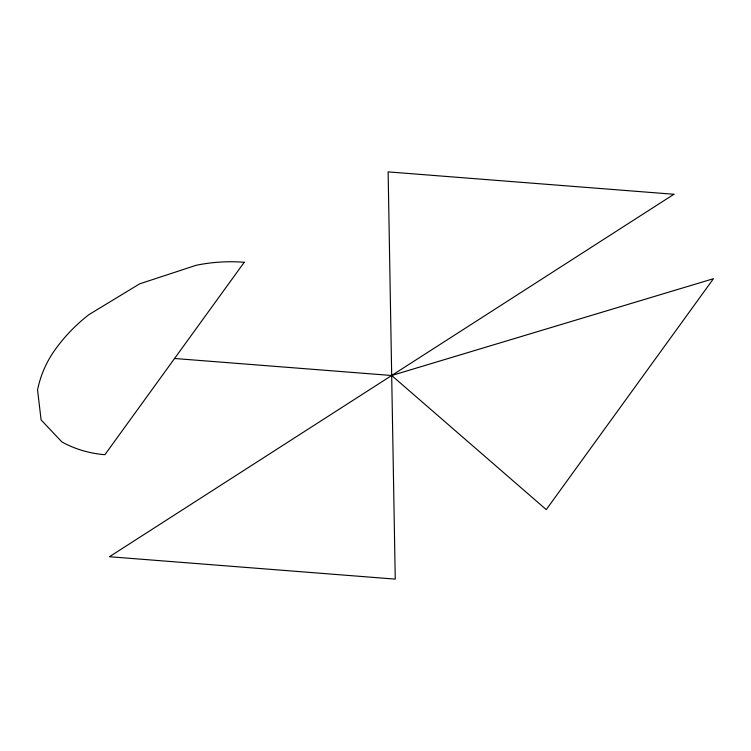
<?xml version="1.0" encoding="UTF-8"?>
<svg xmlns="http://www.w3.org/2000/svg" width="751" height="751" viewBox="0 0 751 751"><rect width="100%" height="100%" fill="white"/><g stroke="black" fill="none" stroke-linecap="round" stroke-linejoin="round"><path stroke-width="1.13" d="M391.684 375.5L713.45 278.705L546.249 509.61L391.684 375.5L174.561 358.49M244.235 262.277L104.896 454.702A107.243 104.098 -18.6 0 1 61.967 442.01L41.098 419.922L37.55 389.872A107.243 104.098 -18.6 0 1 55.48 349.159A167.952 163.033 -18.6 0 1 88.9 314.65L139.62 283.859L196.077 265.31A167.952 163.033 -18.6 0 1 244.235 262.277M673.919 194.274L109.458 556.726L395.251 579.115L388.126 171.885L673.919 194.274"/></g></svg>
